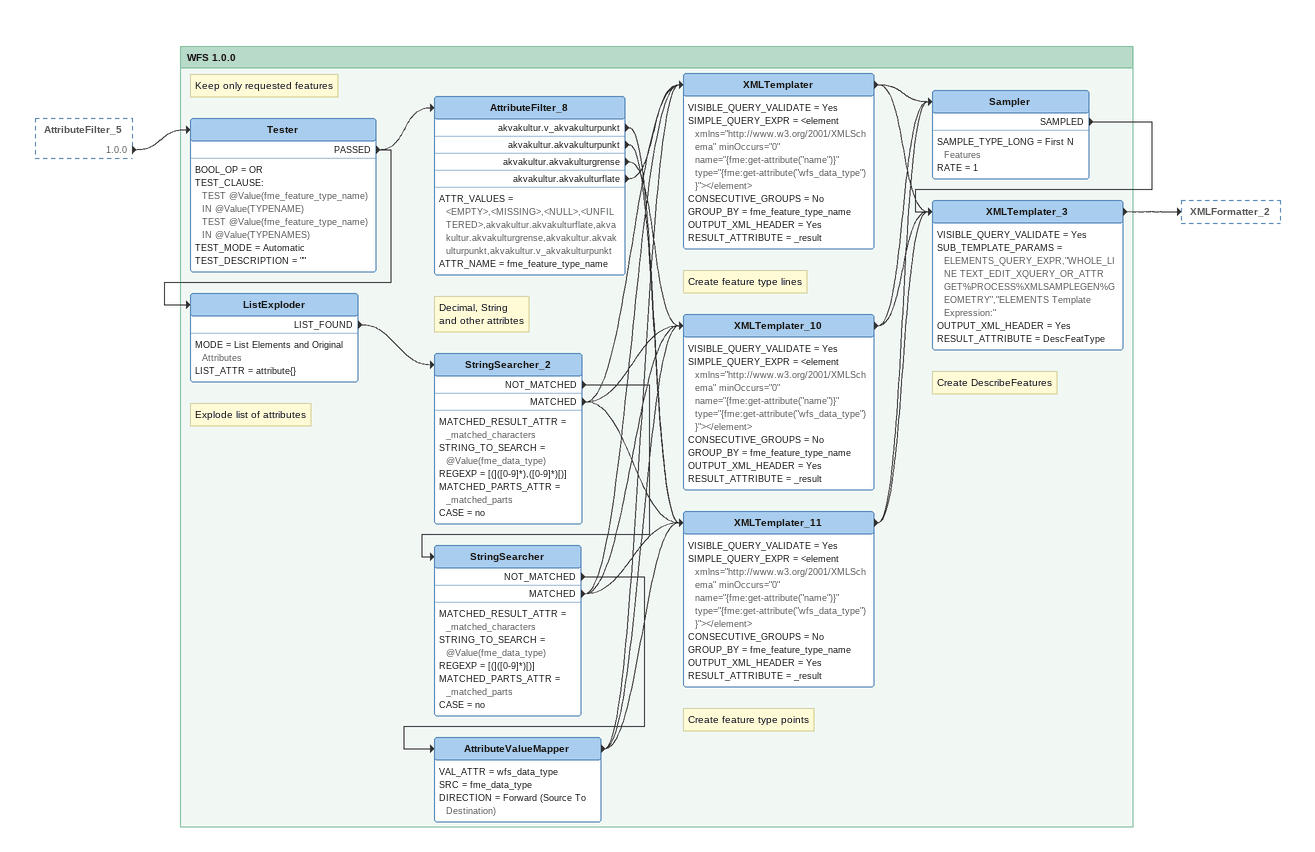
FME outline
AttributeFilter_5 [outside]
    1.0.0 -> Tester

Bookmark: WFS 1.0.0
Note: Keep only requested features
Tester
    BOOL_OP = OR
    TEST_CLAUSE:
      TEST @Value(fme_feature_type_name) IN @Value(TYPENAME)
      TEST @Value(fme_feature_type_name) IN @Value(TYPENAMES)
    TEST_MODE = Automatic
    TEST_DESCRIPTION = ""
    PASSED -> ListExploder
    PASSED -> AttributeFilter_8
AttributeFilter_8
    ATTR_VALUES = <EMPTY>,<MISSING>,<NULL>,<UNFILTERED>,akvakultur.akvakulturflate,akvakultur.akvakulturgrense,akvakultur.akvakulturpunkt,akvakultur.v_akvakulturpunkt
    ATTR_NAME = fme_feature_type_name
    akvakultur.v_akvakulturpunkt -> XMLTemplater_11
    akvakultur.akvakulturpunkt -> XMLTemplater_11
    akvakultur.akvakulturgrense -> XMLTemplater_10
    akvakultur.akvakulturflate -> XMLTemplater
Note: Explode list of attributes
ListExploder
    MODE = List Elements and Original Attributes
    LIST_ATTR = attribute{}
    LIST_FOUND -> StringSearcher_2
Note: Decimal, String / and other attribtes
StringSearcher_2
    MATCHED_RESULT_ATTR = _matched_characters
    STRING_TO_SEARCH = @Value(fme_data_type)
    REGEXP = [(]([0-9]*),([0-9]*)[)]
    MATCHED_PARTS_ATTR = _matched_parts
    CASE = no
    NOT_MATCHED -> StringSearcher
    MATCHED -> XMLTemplater
    MATCHED -> XMLTemplater_10
    MATCHED -> XMLTemplater_11
StringSearcher
    MATCHED_RESULT_ATTR = _matched_characters
    STRING_TO_SEARCH = @Value(fme_data_type)
    REGEXP = [(]([0-9]*)[)]
    MATCHED_PARTS_ATTR = _matched_parts
    CASE = no
    NOT_MATCHED -> AttributeValueMapper
    MATCHED -> XMLTemplater
    MATCHED -> XMLTemplater_10
    MATCHED -> XMLTemplater_11
AttributeValueMapper
    VAL_ATTR = wfs_data_type
    SRC = fme_data_type
    DIRECTION = Forward (Source To Destination)
    -> XMLTemplater_11
    -> XMLTemplater_10
    -> XMLTemplater
XMLTemplater
    VISIBLE_QUERY_VALIDATE = Yes
    SIMPLE_QUERY_EXPR = <element xmlns="http://www.w3.org/2001/XMLSchema" minOccurs="0" name="{fme:get-attribute("name")}" type="{fme:get-attribute("wfs_data_type")}"></element>
    CONSECUTIVE_GROUPS = No
    GROUP_BY = fme_feature_type_name
    OUTPUT_XML_HEADER = Yes
    RESULT_ATTRIBUTE = _result
    -> Sampler
    -> XMLTemplater_3
Note: Create feature type lines
XMLTemplater_10
    VISIBLE_QUERY_VALIDATE = Yes
    SIMPLE_QUERY_EXPR = <element xmlns="http://www.w3.org/2001/XMLSchema" minOccurs="0" name="{fme:get-attribute("name")}" type="{fme:get-attribute("wfs_data_type")}"></element>
    CONSECUTIVE_GROUPS = No
    GROUP_BY = fme_feature_type_name
    OUTPUT_XML_HEADER = Yes
    RESULT_ATTRIBUTE = _result
    -> Sampler
    -> XMLTemplater_3
Note: Create feature type points
XMLTemplater_11
    VISIBLE_QUERY_VALIDATE = Yes
    SIMPLE_QUERY_EXPR = <element xmlns="http://www.w3.org/2001/XMLSchema" minOccurs="0" name="{fme:get-attribute("name")}" type="{fme:get-attribute("wfs_data_type")}"></element>
    CONSECUTIVE_GROUPS = No
    GROUP_BY = fme_feature_type_name
    OUTPUT_XML_HEADER = Yes
    RESULT_ATTRIBUTE = _result
    -> Sampler
    -> XMLTemplater_3
Sampler
    SAMPLE_TYPE_LONG = First N Features
    RATE = 1
    SAMPLED -> XMLTemplater_3
Note: Create DescribeFeatures
XMLTemplater_3
    VISIBLE_QUERY_VALIDATE = Yes
    SUB_TEMPLATE_PARAMS = ELEMENTS_QUERY_EXPR,"WHOLE_LINE TEXT_EDIT_XQUERY_OR_ATTR GET%PROCESS%XMLSAMPLEGEN%GEOMETRY","ELEMENTS Template Expression:"
    OUTPUT_XML_HEADER = Yes
    RESULT_ATTRIBUTE = DescFeatType
    -> XMLFormatter_2
